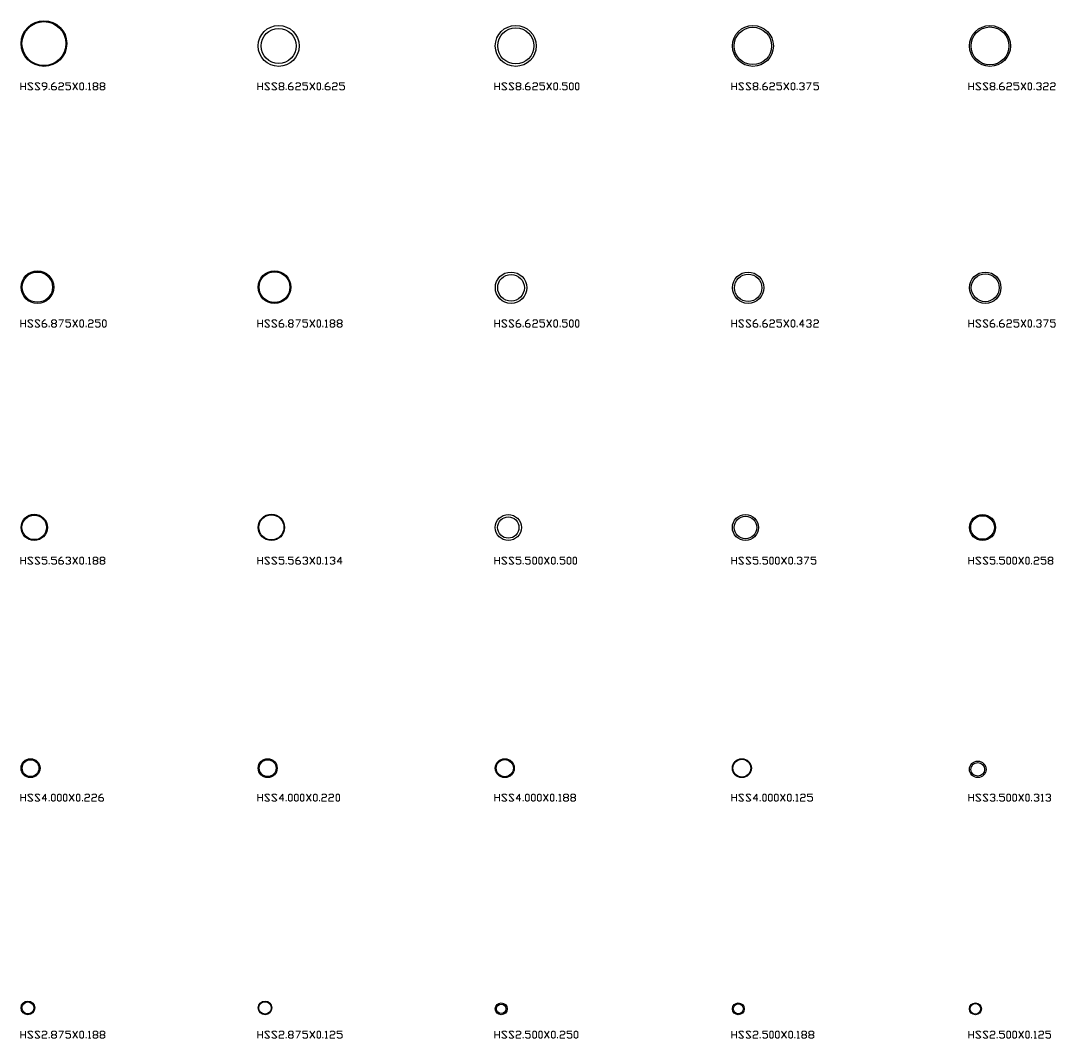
# Model space of a CAD drawing. Header units: inches. Extents: x 0 to 972, y -455 to 28.
# Drawn here: x 749.9 to 968.1, y -405 to -190.4 of the extents above; entities that cross this region are included whole.
import ezdxf

# ---------------------------------------------------------------- set-up
doc = ezdxf.new("R2010")
doc.units = ezdxf.units.IN
doc.header["$MEASUREMENT"] = 0
doc.layers.add('AISC_STEEL', color=7, linetype='Continuous')

msp = doc.modelspace()

# ---------------------------------------------------------------- linework, layer by layer
at = {"color": 3, "lineweight": 0}
for p, q in [((749.92, -204.98), (749.92, -203.49)), ((749.92, -204.22), (750.92, -204.22)), ((750.92, -203.49), (750.92, -204.98)), ((755.94, -204.98), (755.94, -204.72)), ((760.93, -204.98), (761.93, -203.49)), ((760.93, -203.49), (761.93, -204.98)), ((763.69, -204.98), (763.69, -204.72)), ((764.19, -204.98), (764.69, -204.98)), ((765.42, -204.22), (765.92, -204.22)), ((766.92, -204.22), (767.41, -204.22)), ((799.91, -204.98), (799.91, -203.49)), ((799.91, -204.22), (800.91, -204.22)), ((800.91, -203.49), (800.91, -204.98)), ((804.67, -204.22), (805.17, -204.22)), ((805.9, -204.98), (805.9, -204.72)), ((810.92, -204.98), (811.92, -203.49)), ((810.92, -203.49), (811.92, -204.98)), ((813.65, -204.98), (813.65, -204.72)), ((849.91, -204.98), (849.91, -203.49)), ((849.91, -204.22), (850.91, -204.22)), ((850.91, -203.49), (850.91, -204.98)), ((854.63, -204.22), (855.13, -204.22)), ((855.9, -204.98), (855.9, -204.72)), ((860.89, -204.98), (861.88, -203.49)), ((860.89, -203.49), (861.88, -204.98)), ((863.65, -204.98), (863.65, -204.72)), ((899.87, -204.98), (899.87, -203.49)), ((899.87, -204.22), (900.87, -204.22)), ((900.87, -203.49), (900.87, -204.98)), ((904.63, -204.22), (905.13, -204.22)), ((905.89, -204.98), (905.89, -204.72)), ((910.88, -204.98), (911.88, -203.49)), ((910.88, -203.49), (911.88, -204.98)), ((913.64, -204.98), (913.64, -204.72)), ((949.87, -204.98), (949.87, -203.49)), ((949.87, -204.22), (950.87, -204.22)), ((950.87, -203.49), (950.87, -204.98)), ((954.62, -204.22), (955.12, -204.22)), ((955.86, -204.98), (955.86, -204.72)), ((960.88, -204.98), (961.88, -203.49)), ((960.88, -203.49), (961.88, -204.98)), ((963.61, -204.98), (963.61, -204.72)), ((749.92, -254.98), (749.92, -253.48)), ((749.92, -254.22), (750.92, -254.22)), ((750.92, -253.48), (750.92, -254.98)), ((755.94, -254.98), (755.94, -254.71)), ((756.67, -254.22), (757.17, -254.22)), ((760.93, -254.98), (761.93, -253.48)), ((760.93, -253.48), (761.93, -254.98)), ((763.69, -254.98), (763.69, -254.71)), ((799.91, -254.98), (799.91, -253.48)), ((799.91, -254.22), (800.91, -254.22)), ((800.91, -253.48), (800.91, -254.98)), ((805.9, -254.98), (805.9, -254.71)), ((806.67, -254.22), (807.16, -254.22)), ((810.92, -254.98), (811.92, -253.48)), ((810.92, -253.48), (811.92, -254.98)), ((813.65, -254.98), (813.65, -254.71)), ((814.15, -254.98), (814.65, -254.98)), ((815.41, -254.22), (815.91, -254.22)), ((816.91, -254.22), (817.41, -254.22)), ((849.91, -254.98), (849.91, -253.48)), ((849.91, -254.22), (850.91, -254.22)), ((850.91, -253.48), (850.91, -254.98)), ((855.9, -254.98), (855.9, -254.71)), ((860.89, -254.98), (861.88, -253.48)), ((860.89, -253.48), (861.88, -254.98)), ((863.65, -254.98), (863.65, -254.71)), ((899.87, -254.98), (899.87, -253.48)), ((899.87, -254.22), (900.87, -254.22)), ((900.87, -253.48), (900.87, -254.98)), ((905.89, -254.98), (905.89, -254.71)), ((910.88, -254.98), (911.88, -253.48)), ((910.88, -253.48), (911.88, -254.98)), ((913.64, -254.98), (913.64, -254.71)), ((949.87, -254.98), (949.87, -253.48)), ((949.87, -254.22), (950.87, -254.22)), ((950.87, -253.48), (950.87, -254.98)), ((955.86, -254.98), (955.86, -254.71)), ((960.88, -254.98), (961.88, -253.48)), ((960.88, -253.48), (961.88, -254.98)), ((963.61, -254.98), (963.61, -254.71)), ((749.92, -304.98), (749.92, -303.48)), ((749.92, -304.21), (750.92, -304.21)), ((750.92, -303.48), (750.92, -304.98)), ((755.94, -304.98), (755.94, -304.74)), ((760.93, -304.98), (761.93, -303.48)), ((760.93, -303.48), (761.93, -304.98)), ((763.69, -304.98), (763.69, -304.74)), ((764.19, -304.98), (764.69, -304.98)), ((765.42, -304.21), (765.92, -304.21)), ((766.92, -304.21), (767.41, -304.21)), ((799.91, -304.98), (799.91, -303.48)), ((799.91, -304.21), (800.91, -304.21)), ((800.91, -303.48), (800.91, -304.98)), ((805.9, -304.98), (805.9, -304.74)), ((810.92, -304.98), (811.92, -303.48)), ((810.92, -303.48), (811.92, -304.98)), ((813.65, -304.98), (813.65, -304.74)), ((814.15, -304.98), (814.65, -304.98)), ((849.91, -304.98), (849.91, -303.48)), ((849.91, -304.21), (850.91, -304.21)), ((850.91, -303.48), (850.91, -304.98)), ((855.9, -304.98), (855.9, -304.74)), ((860.39, -304.98), (861.39, -303.48)), ((860.39, -303.48), (861.39, -304.98)), ((863.15, -304.98), (863.15, -304.74)), ((899.87, -304.98), (899.87, -303.48)), ((899.87, -304.21), (900.87, -304.21)), ((900.87, -303.48), (900.87, -304.98)), ((905.89, -304.98), (905.89, -304.74)), ((910.38, -304.98), (911.38, -303.48)), ((910.38, -303.48), (911.38, -304.98)), ((913.14, -304.98), (913.14, -304.74)), ((949.87, -304.98), (949.87, -303.48)), ((949.87, -304.21), (950.87, -304.21)), ((950.87, -303.48), (950.87, -304.98)), ((955.86, -304.98), (955.86, -304.74)), ((960.38, -304.98), (961.38, -303.48)), ((960.38, -303.48), (961.38, -304.98)), ((963.11, -304.98), (963.11, -304.74)), ((966.87, -304.21), (967.36, -304.21)), ((749.92, -354.97), (749.92, -353.48)), ((749.92, -354.21), (750.92, -354.21)), ((750.92, -353.48), (750.92, -354.97)), ((755.94, -354.97), (755.94, -354.74)), ((760.16, -354.97), (761.19, -353.48)), ((760.16, -353.48), (761.19, -354.97)), ((762.92, -354.97), (762.92, -354.74)), ((799.91, -354.97), (799.91, -353.48)), ((799.91, -354.21), (800.91, -354.21)), ((800.91, -353.48), (800.91, -354.97)), ((805.9, -354.97), (805.9, -354.74)), ((810.16, -354.97), (811.16, -353.48)), ((810.16, -353.48), (811.16, -354.97)), ((812.92, -354.97), (812.92, -354.74)), ((849.91, -354.97), (849.91, -353.48)), ((849.91, -354.21), (850.91, -354.21)), ((850.91, -353.48), (850.91, -354.97)), ((855.9, -354.97), (855.9, -354.74)), ((860.15, -354.97), (861.15, -353.48)), ((860.15, -353.48), (861.15, -354.97)), ((862.88, -354.97), (862.88, -354.74)), ((863.38, -354.97), (863.88, -354.97)), ((864.65, -354.21), (865.14, -354.21)), ((866.14, -354.21), (866.64, -354.21)), ((899.87, -354.97), (899.87, -353.48)), ((899.87, -354.21), (900.87, -354.21)), ((900.87, -353.48), (900.87, -354.97)), ((905.89, -354.97), (905.89, -354.74)), ((910.12, -354.97), (911.12, -353.48)), ((910.12, -353.48), (911.12, -354.97)), ((912.88, -354.97), (912.88, -354.74)), ((913.38, -354.97), (913.88, -354.97)), ((949.87, -354.97), (949.87, -353.48)), ((949.87, -354.21), (950.87, -354.21)), ((950.87, -353.48), (950.87, -354.97)), ((955.86, -354.97), (955.86, -354.74)), ((960.38, -354.97), (961.38, -353.48)), ((960.38, -353.48), (961.38, -354.97)), ((963.11, -354.97), (963.11, -354.74)), ((965.1, -354.97), (965.6, -354.97)), ((749.92, -404.97), (749.92, -403.47)), ((750.92, -403.47), (750.92, -404.97)), ((760.93, -404.97), (761.93, -403.47)), ((760.93, -403.47), (761.93, -404.97)), ((799.91, -404.97), (799.91, -403.47)), ((800.91, -403.47), (800.91, -404.97)), ((810.92, -404.97), (811.92, -403.47)), ((810.92, -403.47), (811.92, -404.97)), ((849.91, -404.97), (849.91, -403.47)), ((850.91, -403.47), (850.91, -404.97)), ((860.39, -404.97), (861.39, -403.47)), ((860.39, -403.47), (861.39, -404.97)), ((899.87, -404.97), (899.87, -403.47)), ((900.87, -403.47), (900.87, -404.97)), ((910.38, -404.97), (911.38, -403.47)), ((910.38, -403.47), (911.38, -404.97)), ((949.87, -404.97), (949.87, -403.47)), ((950.87, -403.47), (950.87, -404.97)), ((960.38, -404.97), (961.38, -403.47)), ((960.38, -403.47), (961.38, -404.97)), ((749.92, -404.24), (750.92, -404.24)), ((755.94, -404.97), (755.94, -404.74)), ((756.67, -404.24), (757.17, -404.24)), ((763.69, -404.97), (763.69, -404.74)), ((764.19, -404.97), (764.69, -404.97)), ((765.42, -404.24), (765.92, -404.24)), ((766.92, -404.24), (767.41, -404.24)), ((799.91, -404.24), (800.91, -404.24)), ((805.9, -404.97), (805.9, -404.74)), ((806.67, -404.24), (807.16, -404.24)), ((813.65, -404.97), (813.65, -404.74)), ((814.15, -404.97), (814.65, -404.97)), ((849.91, -404.24), (850.91, -404.24)), ((855.9, -404.97), (855.9, -404.74)), ((863.15, -404.97), (863.15, -404.74)), ((899.87, -404.24), (900.87, -404.24)), ((905.89, -404.97), (905.89, -404.74)), ((913.14, -404.97), (913.14, -404.74)), ((913.64, -404.97), (914.14, -404.97)), ((914.87, -404.24), (915.37, -404.24)), ((916.37, -404.24), (916.87, -404.24)), ((949.87, -404.24), (950.87, -404.24)), ((955.86, -404.97), (955.86, -404.74)), ((963.11, -404.97), (963.11, -404.74)), ((963.61, -404.97), (964.1, -404.97))]:
    msp.add_line(p, q, dxfattribs=at)
for points in [[(751.45, -204.72), (751.68, -204.98), (752.18, -204.98), (752.45, -204.72), (751.45, -203.72), (751.68, -203.49), (752.18, -203.49), (752.45, -203.72)], [(752.94, -204.72), (753.18, -204.98), (753.68, -204.98), (753.94, -204.72), (752.94, -203.72), (753.18, -203.49), (753.68, -203.49), (753.94, -203.72)], [(754.67, -204.98), (754.94, -204.98), (755.44, -204.49), (755.44, -203.72), (755.17, -203.49), (754.67, -203.49), (754.44, -203.72), (754.44, -203.99), (754.67, -204.22), (755.44, -204.22)], [(756.44, -204.22), (757.17, -204.22), (757.44, -204.49), (757.44, -204.72), (757.17, -204.98), (756.67, -204.98), (756.44, -204.72), (756.44, -203.99), (756.94, -203.49), (757.17, -203.49)], [(757.93, -203.72), (758.17, -203.49), (758.67, -203.49), (758.93, -203.72), (758.93, -203.99), (758.67, -204.22), (758.17, -204.22), (757.93, -204.49), (757.93, -204.98), (758.93, -204.98)], [(759.43, -204.72), (759.66, -204.98), (760.16, -204.98), (760.43, -204.72), (760.43, -204.22), (760.16, -203.99), (759.43, -203.99), (759.43, -203.49), (760.43, -203.49)], [(764.19, -203.72), (764.42, -203.49), (764.42, -204.98)], [(801.41, -204.72), (801.68, -204.98), (802.18, -204.98), (802.41, -204.72), (801.41, -203.72), (801.68, -203.49), (802.18, -203.49), (802.41, -203.72)], [(802.91, -204.72), (803.17, -204.98), (803.67, -204.98), (803.91, -204.72), (802.91, -203.72), (803.17, -203.49), (803.67, -203.49), (803.91, -203.72)], [(806.4, -204.22), (807.16, -204.22), (807.4, -204.49), (807.4, -204.72), (807.16, -204.98), (806.67, -204.98), (806.4, -204.72), (806.4, -203.99), (806.9, -203.49), (807.16, -203.49)], [(807.93, -203.72), (808.16, -203.49), (808.66, -203.49), (808.93, -203.72), (808.93, -203.99), (808.66, -204.22), (808.16, -204.22), (807.93, -204.49), (807.93, -204.98), (808.93, -204.98)], [(809.43, -204.72), (809.66, -204.98), (810.16, -204.98), (810.42, -204.72), (810.42, -204.22), (810.16, -203.99), (809.43, -203.99), (809.43, -203.49), (810.42, -203.49)], [(814.15, -204.22), (814.92, -204.22), (815.15, -204.49), (815.15, -204.72), (814.92, -204.98), (814.42, -204.98), (814.15, -204.72), (814.15, -203.99), (814.65, -203.49), (814.92, -203.49)], [(815.65, -203.72), (815.91, -203.49), (816.41, -203.49), (816.65, -203.72), (816.65, -203.99), (816.41, -204.22), (815.91, -204.22), (815.65, -204.49), (815.65, -204.98), (816.65, -204.98)], [(817.14, -204.72), (817.41, -204.98), (817.91, -204.98), (818.18, -204.72), (818.18, -204.22), (817.91, -203.99), (817.14, -203.99), (817.14, -203.49), (818.18, -203.49)], [(851.41, -204.72), (851.64, -204.98), (852.14, -204.98), (852.4, -204.72), (851.41, -203.72), (851.64, -203.49), (852.14, -203.49), (852.4, -203.72)], [(852.9, -204.72), (853.14, -204.98), (853.63, -204.98), (853.9, -204.72), (852.9, -203.72), (853.14, -203.49), (853.63, -203.49), (853.9, -203.72)], [(856.4, -204.22), (857.16, -204.22), (857.39, -204.49), (857.39, -204.72), (857.16, -204.98), (856.66, -204.98), (856.4, -204.72), (856.4, -203.99), (856.89, -203.49), (857.16, -203.49)], [(857.89, -203.72), (858.16, -203.49), (858.66, -203.49), (858.89, -203.72), (858.89, -203.99), (858.66, -204.22), (858.16, -204.22), (857.89, -204.49), (857.89, -204.98), (858.89, -204.98)], [(859.39, -204.72), (859.66, -204.98), (860.15, -204.98), (860.39, -204.72), (860.39, -204.22), (860.15, -203.99), (859.39, -203.99), (859.39, -203.49), (860.39, -203.49)], [(864.15, -204.72), (864.38, -204.98), (864.91, -204.98), (865.14, -204.72), (865.14, -204.22), (864.91, -203.99), (864.15, -203.99), (864.15, -203.49), (865.14, -203.49)], [(901.37, -204.72), (901.63, -204.98), (902.13, -204.98), (902.37, -204.72), (901.37, -203.72), (901.63, -203.49), (902.13, -203.49), (902.37, -203.72)], [(902.9, -204.72), (903.13, -204.98), (903.63, -204.98), (903.9, -204.72), (902.9, -203.72), (903.13, -203.49), (903.63, -203.49), (903.9, -203.72)], [(906.39, -204.22), (907.12, -204.22), (907.39, -204.49), (907.39, -204.72), (907.12, -204.98), (906.62, -204.98), (906.39, -204.72), (906.39, -203.99), (906.89, -203.49), (907.12, -203.49)], [(907.89, -203.72), (908.12, -203.49), (908.62, -203.49), (908.89, -203.72), (908.89, -203.99), (908.62, -204.22), (908.12, -204.22), (907.89, -204.49), (907.89, -204.98), (908.89, -204.98)], [(909.39, -204.72), (909.62, -204.98), (910.12, -204.98), (910.38, -204.72), (910.38, -204.22), (910.12, -203.99), (909.39, -203.99), (909.39, -203.49), (910.38, -203.49)], [(914.14, -203.72), (914.38, -203.49), (914.87, -203.49), (915.14, -203.72), (915.14, -203.99), (914.87, -204.22)], [(914.64, -204.22), (914.87, -204.22), (915.14, -204.49), (915.14, -204.72), (914.87, -204.98), (914.38, -204.98), (914.14, -204.72)], [(915.64, -203.49), (916.64, -203.49), (915.87, -204.98)], [(917.14, -204.72), (917.37, -204.98), (917.87, -204.98), (918.13, -204.72), (918.13, -204.22), (917.87, -203.99), (917.14, -203.99), (917.14, -203.49), (918.13, -203.49)], [(951.36, -204.72), (951.63, -204.98), (952.13, -204.98), (952.36, -204.72), (951.36, -203.72), (951.63, -203.49), (952.13, -203.49), (952.36, -203.72)], [(952.86, -204.72), (953.13, -204.98), (953.63, -204.98), (953.86, -204.72), (952.86, -203.72), (953.13, -203.49), (953.63, -203.49), (953.86, -203.72)], [(956.35, -204.22), (957.12, -204.22), (957.35, -204.49), (957.35, -204.72), (957.12, -204.98), (956.62, -204.98), (956.35, -204.72), (956.35, -203.99), (956.85, -203.49), (957.12, -203.49)], [(957.85, -203.72), (958.12, -203.49), (958.62, -203.49), (958.85, -203.72), (958.85, -203.99), (958.62, -204.22), (958.12, -204.22), (957.85, -204.49), (957.85, -204.98), (958.85, -204.98)], [(959.38, -204.72), (959.61, -204.98), (960.11, -204.98), (960.38, -204.72), (960.38, -204.22), (960.11, -203.99), (959.38, -203.99), (959.38, -203.49), (960.38, -203.49)], [(964.1, -203.72), (964.37, -203.49), (964.87, -203.49), (965.1, -203.72), (965.1, -203.99), (964.87, -204.22)], [(964.6, -204.22), (964.87, -204.22), (965.1, -204.49), (965.1, -204.72), (964.87, -204.98), (964.37, -204.98), (964.1, -204.72)], [(965.6, -203.72), (965.87, -203.49), (966.37, -203.49), (966.6, -203.72), (966.6, -203.99), (966.37, -204.22), (965.87, -204.22), (965.6, -204.49), (965.6, -204.98), (966.6, -204.98)], [(967.1, -203.72), (967.36, -203.49), (967.86, -203.49), (968.1, -203.72), (968.1, -203.99), (967.86, -204.22), (967.36, -204.22), (967.1, -204.49), (967.1, -204.98), (968.1, -204.98)], [(751.45, -254.71), (751.68, -254.98), (752.18, -254.98), (752.45, -254.71), (751.45, -253.72), (751.68, -253.48), (752.18, -253.48), (752.45, -253.72)], [(752.94, -254.71), (753.18, -254.98), (753.68, -254.98), (753.94, -254.71), (752.94, -253.72), (753.18, -253.48), (753.68, -253.48), (753.94, -253.72)], [(754.44, -254.22), (755.17, -254.22), (755.44, -254.48), (755.44, -254.71), (755.17, -254.98), (754.67, -254.98), (754.44, -254.71), (754.44, -253.98), (754.94, -253.48), (755.17, -253.48)], [(757.93, -253.48), (758.93, -253.48), (758.17, -254.98)], [(759.43, -254.71), (759.66, -254.98), (760.16, -254.98), (760.43, -254.71), (760.43, -254.22), (760.16, -253.98), (759.43, -253.98), (759.43, -253.48), (760.43, -253.48)], [(764.19, -253.72), (764.42, -253.48), (764.92, -253.48), (765.19, -253.72), (765.19, -253.98), (764.92, -254.22), (764.42, -254.22), (764.19, -254.48), (764.19, -254.98), (765.19, -254.98)], [(765.68, -254.71), (765.92, -254.98), (766.42, -254.98), (766.68, -254.71), (766.68, -254.22), (766.42, -253.98), (765.68, -253.98), (765.68, -253.48), (766.68, -253.48)], [(801.41, -254.71), (801.68, -254.98), (802.18, -254.98), (802.41, -254.71), (801.41, -253.72), (801.68, -253.48), (802.18, -253.48), (802.41, -253.72)], [(802.91, -254.71), (803.17, -254.98), (803.67, -254.98), (803.91, -254.71), (802.91, -253.72), (803.17, -253.48), (803.67, -253.48), (803.91, -253.72)], [(804.4, -254.22), (805.17, -254.22), (805.4, -254.48), (805.4, -254.71), (805.17, -254.98), (804.67, -254.98), (804.4, -254.71), (804.4, -253.98), (804.9, -253.48), (805.17, -253.48)], [(807.93, -253.48), (808.93, -253.48), (808.16, -254.98)], [(809.43, -254.71), (809.66, -254.98), (810.16, -254.98), (810.42, -254.71), (810.42, -254.22), (810.16, -253.98), (809.43, -253.98), (809.43, -253.48), (810.42, -253.48)], [(814.15, -253.72), (814.42, -253.48), (814.42, -254.98)], [(851.41, -254.71), (851.64, -254.98), (852.14, -254.98), (852.4, -254.71), (851.41, -253.72), (851.64, -253.48), (852.14, -253.48), (852.4, -253.72)], [(852.9, -254.71), (853.14, -254.98), (853.63, -254.98), (853.9, -254.71), (852.9, -253.72), (853.14, -253.48), (853.63, -253.48), (853.9, -253.72)], [(854.4, -254.22), (855.13, -254.22), (855.4, -254.48), (855.4, -254.71), (855.13, -254.98), (854.63, -254.98), (854.4, -254.71), (854.4, -253.98), (854.9, -253.48), (855.13, -253.48)], [(856.4, -254.22), (857.16, -254.22), (857.39, -254.48), (857.39, -254.71), (857.16, -254.98), (856.66, -254.98), (856.4, -254.71), (856.4, -253.98), (856.89, -253.48), (857.16, -253.48)], [(857.89, -253.72), (858.16, -253.48), (858.66, -253.48), (858.89, -253.72), (858.89, -253.98), (858.66, -254.22), (858.16, -254.22), (857.89, -254.48), (857.89, -254.98), (858.89, -254.98)], [(859.39, -254.71), (859.66, -254.98), (860.15, -254.98), (860.39, -254.71), (860.39, -254.22), (860.15, -253.98), (859.39, -253.98), (859.39, -253.48), (860.39, -253.48)], [(864.15, -254.71), (864.38, -254.98), (864.91, -254.98), (865.14, -254.71), (865.14, -254.22), (864.91, -253.98), (864.15, -253.98), (864.15, -253.48), (865.14, -253.48)], [(901.37, -254.71), (901.63, -254.98), (902.13, -254.98), (902.37, -254.71), (901.37, -253.72), (901.63, -253.48), (902.13, -253.48), (902.37, -253.72)], [(902.9, -254.71), (903.13, -254.98), (903.63, -254.98), (903.9, -254.71), (902.9, -253.72), (903.13, -253.48), (903.63, -253.48), (903.9, -253.72)], [(904.4, -254.22), (905.13, -254.22), (905.39, -254.48), (905.39, -254.71), (905.13, -254.98), (904.63, -254.98), (904.4, -254.71), (904.4, -253.98), (904.89, -253.48), (905.13, -253.48)], [(906.39, -254.22), (907.12, -254.22), (907.39, -254.48), (907.39, -254.71), (907.12, -254.98), (906.62, -254.98), (906.39, -254.71), (906.39, -253.98), (906.89, -253.48), (907.12, -253.48)], [(907.89, -253.72), (908.12, -253.48), (908.62, -253.48), (908.89, -253.72), (908.89, -253.98), (908.62, -254.22), (908.12, -254.22), (907.89, -254.48), (907.89, -254.98), (908.89, -254.98)], [(909.39, -254.71), (909.62, -254.98), (910.12, -254.98), (910.38, -254.71), (910.38, -254.22), (910.12, -253.98), (909.39, -253.98), (909.39, -253.48), (910.38, -253.48)], [(915.14, -254.48), (914.14, -254.48), (914.87, -253.48), (914.87, -254.98)], [(915.64, -253.72), (915.87, -253.48), (916.37, -253.48), (916.64, -253.72), (916.64, -253.98), (916.37, -254.22)], [(916.14, -254.22), (916.37, -254.22), (916.64, -254.48), (916.64, -254.71), (916.37, -254.98), (915.87, -254.98), (915.64, -254.71)], [(917.14, -253.72), (917.37, -253.48), (917.87, -253.48), (918.13, -253.72), (918.13, -253.98), (917.87, -254.22), (917.37, -254.22), (917.14, -254.48), (917.14, -254.98), (918.13, -254.98)], [(951.36, -254.71), (951.63, -254.98), (952.13, -254.98), (952.36, -254.71), (951.36, -253.72), (951.63, -253.48), (952.13, -253.48), (952.36, -253.72)], [(952.86, -254.71), (953.13, -254.98), (953.63, -254.98), (953.86, -254.71), (952.86, -253.72), (953.13, -253.48), (953.63, -253.48), (953.86, -253.72)], [(954.36, -254.22), (955.12, -254.22), (955.36, -254.48), (955.36, -254.71), (955.12, -254.98), (954.62, -254.98), (954.36, -254.71), (954.36, -253.98), (954.86, -253.48), (955.12, -253.48)], [(956.35, -254.22), (957.12, -254.22), (957.35, -254.48), (957.35, -254.71), (957.12, -254.98), (956.62, -254.98), (956.35, -254.71), (956.35, -253.98), (956.85, -253.48), (957.12, -253.48)], [(957.85, -253.72), (958.12, -253.48), (958.62, -253.48), (958.85, -253.72), (958.85, -253.98), (958.62, -254.22), (958.12, -254.22), (957.85, -254.48), (957.85, -254.98), (958.85, -254.98)], [(959.38, -254.71), (959.61, -254.98), (960.11, -254.98), (960.38, -254.71), (960.38, -254.22), (960.11, -253.98), (959.38, -253.98), (959.38, -253.48), (960.38, -253.48)], [(964.1, -253.72), (964.37, -253.48), (964.87, -253.48), (965.1, -253.72), (965.1, -253.98), (964.87, -254.22)], [(964.6, -254.22), (964.87, -254.22), (965.1, -254.48), (965.1, -254.71), (964.87, -254.98), (964.37, -254.98), (964.1, -254.71)], [(965.6, -253.48), (966.6, -253.48), (965.87, -254.98)], [(967.1, -254.71), (967.36, -254.98), (967.86, -254.98), (968.1, -254.71), (968.1, -254.22), (967.86, -253.98), (967.1, -253.98), (967.1, -253.48), (968.1, -253.48)], [(751.45, -304.74), (751.68, -304.98), (752.18, -304.98), (752.45, -304.74), (751.45, -303.71), (751.68, -303.48), (752.18, -303.48), (752.45, -303.71)], [(752.94, -304.74), (753.18, -304.98), (753.68, -304.98), (753.94, -304.74), (752.94, -303.71), (753.18, -303.48), (753.68, -303.48), (753.94, -303.71)], [(754.44, -304.74), (754.67, -304.98), (755.17, -304.98), (755.44, -304.74), (755.44, -304.21), (755.17, -303.98), (754.44, -303.98), (754.44, -303.48), (755.44, -303.48)], [(756.44, -304.74), (756.67, -304.98), (757.17, -304.98), (757.44, -304.74), (757.44, -304.21), (757.17, -303.98), (756.44, -303.98), (756.44, -303.48), (757.44, -303.48)], [(757.93, -304.21), (758.67, -304.21), (758.93, -304.48), (758.93, -304.74), (758.67, -304.98), (758.17, -304.98), (757.93, -304.74), (757.93, -303.98), (758.43, -303.48), (758.67, -303.48)], [(759.43, -303.71), (759.66, -303.48), (760.16, -303.48), (760.43, -303.71), (760.43, -303.98), (760.16, -304.21)], [(759.93, -304.21), (760.16, -304.21), (760.43, -304.48), (760.43, -304.74), (760.16, -304.98), (759.66, -304.98), (759.43, -304.74)], [(764.19, -303.71), (764.42, -303.48), (764.42, -304.98)], [(801.41, -304.74), (801.68, -304.98), (802.18, -304.98), (802.41, -304.74), (801.41, -303.71), (801.68, -303.48), (802.18, -303.48), (802.41, -303.71)], [(802.91, -304.74), (803.17, -304.98), (803.67, -304.98), (803.91, -304.74), (802.91, -303.71), (803.17, -303.48), (803.67, -303.48), (803.91, -303.71)], [(804.4, -304.74), (804.67, -304.98), (805.17, -304.98), (805.4, -304.74), (805.4, -304.21), (805.17, -303.98), (804.4, -303.98), (804.4, -303.48), (805.4, -303.48)], [(806.4, -304.74), (806.67, -304.98), (807.16, -304.98), (807.4, -304.74), (807.4, -304.21), (807.16, -303.98), (806.4, -303.98), (806.4, -303.48), (807.4, -303.48)], [(807.93, -304.21), (808.66, -304.21), (808.93, -304.48), (808.93, -304.74), (808.66, -304.98), (808.16, -304.98), (807.93, -304.74), (807.93, -303.98), (808.43, -303.48), (808.66, -303.48)], [(809.43, -303.71), (809.66, -303.48), (810.16, -303.48), (810.42, -303.71), (810.42, -303.98), (810.16, -304.21)], [(809.93, -304.21), (810.16, -304.21), (810.42, -304.48), (810.42, -304.74), (810.16, -304.98), (809.66, -304.98), (809.43, -304.74)], [(814.15, -303.71), (814.42, -303.48), (814.42, -304.98)], [(815.15, -303.71), (815.41, -303.48), (815.91, -303.48), (816.15, -303.71), (816.15, -303.98), (815.91, -304.21)], [(815.65, -304.21), (815.91, -304.21), (816.15, -304.48), (816.15, -304.74), (815.91, -304.98), (815.41, -304.98), (815.15, -304.74)], [(817.68, -304.48), (816.65, -304.48), (817.41, -303.48), (817.41, -304.98)], [(851.41, -304.74), (851.64, -304.98), (852.14, -304.98), (852.4, -304.74), (851.41, -303.71), (851.64, -303.48), (852.14, -303.48), (852.4, -303.71)], [(852.9, -304.74), (853.14, -304.98), (853.63, -304.98), (853.9, -304.74), (852.9, -303.71), (853.14, -303.48), (853.63, -303.48), (853.9, -303.71)], [(854.4, -304.74), (854.63, -304.98), (855.13, -304.98), (855.4, -304.74), (855.4, -304.21), (855.13, -303.98), (854.4, -303.98), (854.4, -303.48), (855.4, -303.48)], [(856.4, -304.74), (856.66, -304.98), (857.16, -304.98), (857.39, -304.74), (857.39, -304.21), (857.16, -303.98), (856.4, -303.98), (856.4, -303.48), (857.39, -303.48)], [(863.65, -304.74), (863.88, -304.98), (864.38, -304.98), (864.65, -304.74), (864.65, -304.21), (864.38, -303.98), (863.65, -303.98), (863.65, -303.48), (864.65, -303.48)], [(901.37, -304.74), (901.63, -304.98), (902.13, -304.98), (902.37, -304.74), (901.37, -303.71), (901.63, -303.48), (902.13, -303.48), (902.37, -303.71)], [(902.9, -304.74), (903.13, -304.98), (903.63, -304.98), (903.9, -304.74), (902.9, -303.71), (903.13, -303.48), (903.63, -303.48), (903.9, -303.71)], [(904.4, -304.74), (904.63, -304.98), (905.13, -304.98), (905.39, -304.74), (905.39, -304.21), (905.13, -303.98), (904.4, -303.98), (904.4, -303.48), (905.39, -303.48)], [(906.39, -304.74), (906.62, -304.98), (907.12, -304.98), (907.39, -304.74), (907.39, -304.21), (907.12, -303.98), (906.39, -303.98), (906.39, -303.48), (907.39, -303.48)], [(913.64, -303.71), (913.88, -303.48), (914.38, -303.48), (914.64, -303.71), (914.64, -303.98), (914.38, -304.21)], [(914.14, -304.21), (914.38, -304.21), (914.64, -304.48), (914.64, -304.74), (914.38, -304.98), (913.88, -304.98), (913.64, -304.74)], [(915.14, -303.48), (916.14, -303.48), (915.37, -304.98)], [(916.64, -304.74), (916.87, -304.98), (917.37, -304.98), (917.63, -304.74), (917.63, -304.21), (917.37, -303.98), (916.64, -303.98), (916.64, -303.48), (917.63, -303.48)], [(951.36, -304.74), (951.63, -304.98), (952.13, -304.98), (952.36, -304.74), (951.36, -303.71), (951.63, -303.48), (952.13, -303.48), (952.36, -303.71)], [(952.86, -304.74), (953.13, -304.98), (953.63, -304.98), (953.86, -304.74), (952.86, -303.71), (953.13, -303.48), (953.63, -303.48), (953.86, -303.71)], [(954.36, -304.74), (954.62, -304.98), (955.12, -304.98), (955.36, -304.74), (955.36, -304.21), (955.12, -303.98), (954.36, -303.98), (954.36, -303.48), (955.36, -303.48)], [(956.35, -304.74), (956.62, -304.98), (957.12, -304.98), (957.35, -304.74), (957.35, -304.21), (957.12, -303.98), (956.35, -303.98), (956.35, -303.48), (957.35, -303.48)], [(963.61, -303.71), (963.87, -303.48), (964.37, -303.48), (964.6, -303.71), (964.6, -303.98), (964.37, -304.21), (963.87, -304.21), (963.61, -304.48), (963.61, -304.98), (964.6, -304.98)], [(965.1, -304.74), (965.37, -304.98), (965.87, -304.98), (966.1, -304.74), (966.1, -304.21), (965.87, -303.98), (965.1, -303.98), (965.1, -303.48), (966.1, -303.48)], [(751.45, -354.74), (751.68, -354.97), (752.18, -354.97), (752.45, -354.74), (751.45, -353.71), (751.68, -353.48), (752.18, -353.48), (752.45, -353.71)], [(752.94, -354.74), (753.18, -354.97), (753.68, -354.97), (753.94, -354.74), (752.94, -353.71), (753.18, -353.48), (753.68, -353.48), (753.94, -353.71)], [(755.44, -354.47), (754.44, -354.47), (755.17, -353.48), (755.17, -354.97)], [(763.42, -353.71), (763.69, -353.48), (764.19, -353.48), (764.42, -353.71), (764.42, -353.97), (764.19, -354.21), (763.69, -354.21), (763.42, -354.47), (763.42, -354.97), (764.42, -354.97)], [(764.92, -353.71), (765.19, -353.48), (765.68, -353.48), (765.92, -353.71), (765.92, -353.97), (765.68, -354.21), (765.19, -354.21), (764.92, -354.47), (764.92, -354.97), (765.92, -354.97)], [(766.42, -354.21), (767.18, -354.21), (767.41, -354.47), (767.41, -354.74), (767.18, -354.97), (766.68, -354.97), (766.42, -354.74), (766.42, -353.97), (766.92, -353.48), (767.18, -353.48)], [(801.41, -354.74), (801.68, -354.97), (802.18, -354.97), (802.41, -354.74), (801.41, -353.71), (801.68, -353.48), (802.18, -353.48), (802.41, -353.71)], [(802.91, -354.74), (803.17, -354.97), (803.67, -354.97), (803.91, -354.74), (802.91, -353.71), (803.17, -353.48), (803.67, -353.48), (803.91, -353.71)], [(805.4, -354.47), (804.4, -354.47), (805.17, -353.48), (805.17, -354.97)], [(813.42, -353.71), (813.65, -353.48), (814.15, -353.48), (814.42, -353.71), (814.42, -353.97), (814.15, -354.21), (813.65, -354.21), (813.42, -354.47), (813.42, -354.97), (814.42, -354.97)], [(814.92, -353.71), (815.15, -353.48), (815.65, -353.48), (815.91, -353.71), (815.91, -353.97), (815.65, -354.21), (815.15, -354.21), (814.92, -354.47), (814.92, -354.97), (815.91, -354.97)], [(851.41, -354.74), (851.64, -354.97), (852.14, -354.97), (852.4, -354.74), (851.41, -353.71), (851.64, -353.48), (852.14, -353.48), (852.4, -353.71)], [(852.9, -354.74), (853.14, -354.97), (853.63, -354.97), (853.9, -354.74), (852.9, -353.71), (853.14, -353.48), (853.63, -353.48), (853.9, -353.71)], [(855.4, -354.47), (854.4, -354.47), (855.13, -353.48), (855.13, -354.97)], [(863.38, -353.71), (863.65, -353.48), (863.65, -354.97)], [(901.37, -354.74), (901.63, -354.97), (902.13, -354.97), (902.37, -354.74), (901.37, -353.71), (901.63, -353.48), (902.13, -353.48), (902.37, -353.71)], [(902.9, -354.74), (903.13, -354.97), (903.63, -354.97), (903.9, -354.74), (902.9, -353.71), (903.13, -353.48), (903.63, -353.48), (903.9, -353.71)], [(905.39, -354.47), (904.4, -354.47), (905.13, -353.48), (905.13, -354.97)], [(913.38, -353.71), (913.64, -353.48), (913.64, -354.97)], [(914.38, -353.71), (914.64, -353.48), (915.14, -353.48), (915.37, -353.71), (915.37, -353.97), (915.14, -354.21), (914.64, -354.21), (914.38, -354.47), (914.38, -354.97), (915.37, -354.97)], [(915.87, -354.74), (916.14, -354.97), (916.64, -354.97), (916.87, -354.74), (916.87, -354.21), (916.64, -353.97), (915.87, -353.97), (915.87, -353.48), (916.87, -353.48)], [(951.36, -354.74), (951.63, -354.97), (952.13, -354.97), (952.36, -354.74), (951.36, -353.71), (951.63, -353.48), (952.13, -353.48), (952.36, -353.71)], [(952.86, -354.74), (953.13, -354.97), (953.63, -354.97), (953.86, -354.74), (952.86, -353.71), (953.13, -353.48), (953.63, -353.48), (953.86, -353.71)], [(954.36, -353.71), (954.62, -353.48), (955.12, -353.48), (955.36, -353.71), (955.36, -353.97), (955.12, -354.21)], [(954.86, -354.21), (955.12, -354.21), (955.36, -354.47), (955.36, -354.74), (955.12, -354.97), (954.62, -354.97), (954.36, -354.74)], [(956.35, -354.74), (956.62, -354.97), (957.12, -354.97), (957.35, -354.74), (957.35, -354.21), (957.12, -353.97), (956.35, -353.97), (956.35, -353.48), (957.35, -353.48)], [(963.61, -353.71), (963.87, -353.48), (964.37, -353.48), (964.6, -353.71), (964.6, -353.97), (964.37, -354.21)], [(964.1, -354.21), (964.37, -354.21), (964.6, -354.47), (964.6, -354.74), (964.37, -354.97), (963.87, -354.97), (963.61, -354.74)], [(965.1, -353.71), (965.37, -353.48), (965.37, -354.97)], [(966.1, -353.71), (966.37, -353.48), (966.87, -353.48), (967.1, -353.71), (967.1, -353.97), (966.87, -354.21)], [(966.6, -354.21), (966.87, -354.21), (967.1, -354.47), (967.1, -354.74), (966.87, -354.97), (966.37, -354.97), (966.1, -354.74)], [(751.45, -404.74), (751.68, -404.97), (752.18, -404.97), (752.45, -404.74), (751.45, -403.7), (751.68, -403.47), (752.18, -403.47), (752.45, -403.7)], [(752.94, -404.74), (753.18, -404.97), (753.68, -404.97), (753.94, -404.74), (752.94, -403.7), (753.18, -403.47), (753.68, -403.47), (753.94, -403.7)], [(754.44, -403.7), (754.67, -403.47), (755.17, -403.47), (755.44, -403.7), (755.44, -403.97), (755.17, -404.24), (754.67, -404.24), (754.44, -404.47), (754.44, -404.97), (755.44, -404.97)], [(757.93, -403.47), (758.93, -403.47), (758.17, -404.97)], [(759.43, -404.74), (759.66, -404.97), (760.16, -404.97), (760.43, -404.74), (760.43, -404.24), (760.16, -403.97), (759.43, -403.97), (759.43, -403.47), (760.43, -403.47)], [(764.19, -403.7), (764.42, -403.47), (764.42, -404.97)], [(801.41, -404.74), (801.68, -404.97), (802.18, -404.97), (802.41, -404.74), (801.41, -403.7), (801.68, -403.47), (802.18, -403.47), (802.41, -403.7)], [(802.91, -404.74), (803.17, -404.97), (803.67, -404.97), (803.91, -404.74), (802.91, -403.7), (803.17, -403.47), (803.67, -403.47), (803.91, -403.7)], [(804.4, -403.7), (804.67, -403.47), (805.17, -403.47), (805.4, -403.7), (805.4, -403.97), (805.17, -404.24), (804.67, -404.24), (804.4, -404.47), (804.4, -404.97), (805.4, -404.97)], [(807.93, -403.47), (808.93, -403.47), (808.16, -404.97)], [(809.43, -404.74), (809.66, -404.97), (810.16, -404.97), (810.42, -404.74), (810.42, -404.24), (810.16, -403.97), (809.43, -403.97), (809.43, -403.47), (810.42, -403.47)], [(814.15, -403.7), (814.42, -403.47), (814.42, -404.97)], [(815.15, -403.7), (815.41, -403.47), (815.91, -403.47), (816.15, -403.7), (816.15, -403.97), (815.91, -404.24), (815.41, -404.24), (815.15, -404.47), (815.15, -404.97), (816.15, -404.97)], [(816.65, -404.74), (816.91, -404.97), (817.41, -404.97), (817.68, -404.74), (817.68, -404.24), (817.41, -403.97), (816.65, -403.97), (816.65, -403.47), (817.68, -403.47)], [(851.41, -404.74), (851.64, -404.97), (852.14, -404.97), (852.4, -404.74), (851.41, -403.7), (851.64, -403.47), (852.14, -403.47), (852.4, -403.7)], [(852.9, -404.74), (853.14, -404.97), (853.63, -404.97), (853.9, -404.74), (852.9, -403.7), (853.14, -403.47), (853.63, -403.47), (853.9, -403.7)], [(854.4, -403.7), (854.63, -403.47), (855.13, -403.47), (855.4, -403.7), (855.4, -403.97), (855.13, -404.24), (854.63, -404.24), (854.4, -404.47), (854.4, -404.97), (855.4, -404.97)], [(856.4, -404.74), (856.66, -404.97), (857.16, -404.97), (857.39, -404.74), (857.39, -404.24), (857.16, -403.97), (856.4, -403.97), (856.4, -403.47), (857.39, -403.47)], [(863.65, -403.7), (863.88, -403.47), (864.38, -403.47), (864.65, -403.7), (864.65, -403.97), (864.38, -404.24), (863.88, -404.24), (863.65, -404.47), (863.65, -404.97), (864.65, -404.97)], [(865.14, -404.74), (865.41, -404.97), (865.91, -404.97), (866.14, -404.74), (866.14, -404.24), (865.91, -403.97), (865.14, -403.97), (865.14, -403.47), (866.14, -403.47)], [(901.37, -404.74), (901.63, -404.97), (902.13, -404.97), (902.37, -404.74), (901.37, -403.7), (901.63, -403.47), (902.13, -403.47), (902.37, -403.7)], [(902.9, -404.74), (903.13, -404.97), (903.63, -404.97), (903.9, -404.74), (902.9, -403.7), (903.13, -403.47), (903.63, -403.47), (903.9, -403.7)], [(904.4, -403.7), (904.63, -403.47), (905.13, -403.47), (905.39, -403.7), (905.39, -403.97), (905.13, -404.24), (904.63, -404.24), (904.4, -404.47), (904.4, -404.97), (905.39, -404.97)], [(906.39, -404.74), (906.62, -404.97), (907.12, -404.97), (907.39, -404.74), (907.39, -404.24), (907.12, -403.97), (906.39, -403.97), (906.39, -403.47), (907.39, -403.47)], [(913.64, -403.7), (913.88, -403.47), (913.88, -404.97)], [(951.36, -404.74), (951.63, -404.97), (952.13, -404.97), (952.36, -404.74), (951.36, -403.7), (951.63, -403.47), (952.13, -403.47), (952.36, -403.7)], [(952.86, -404.74), (953.13, -404.97), (953.63, -404.97), (953.86, -404.74), (952.86, -403.7), (953.13, -403.47), (953.63, -403.47), (953.86, -403.7)], [(954.36, -403.7), (954.62, -403.47), (955.12, -403.47), (955.36, -403.7), (955.36, -403.97), (955.12, -404.24), (954.62, -404.24), (954.36, -404.47), (954.36, -404.97), (955.36, -404.97)], [(956.35, -404.74), (956.62, -404.97), (957.12, -404.97), (957.35, -404.74), (957.35, -404.24), (957.12, -403.97), (956.35, -403.97), (956.35, -403.47), (957.35, -403.47)], [(963.61, -403.7), (963.87, -403.47), (963.87, -404.97)], [(964.6, -403.7), (964.87, -403.47), (965.37, -403.47), (965.6, -403.7), (965.6, -403.97), (965.37, -404.24), (964.87, -404.24), (964.6, -404.47), (964.6, -404.97), (965.6, -404.97)], [(966.1, -404.74), (966.37, -404.97), (966.87, -404.97), (967.1, -404.74), (967.1, -404.24), (966.87, -403.97), (966.1, -403.97), (966.1, -403.47), (967.1, -403.47)]]:
    msp.add_lwpolyline(points, dxfattribs=at)
for points in [[(762.69, -204.98), (762.69, -204.98), (762.92, -204.98), (763.19, -204.72), (763.19, -203.72), (762.92, -203.49), (762.69, -203.49), (762.42, -203.72), (762.42, -204.72)], [(765.92, -204.22), (766.18, -204.49), (766.18, -204.72), (765.92, -204.98), (765.42, -204.98), (765.19, -204.72), (765.19, -204.49), (765.42, -204.22), (765.19, -203.99), (765.19, -203.72), (765.42, -203.49), (765.92, -203.49), (766.18, -203.72), (766.18, -203.99)], [(767.41, -204.22), (767.68, -204.49), (767.68, -204.72), (767.41, -204.98), (766.92, -204.98), (766.68, -204.72), (766.68, -204.49), (766.92, -204.22), (766.68, -203.99), (766.68, -203.72), (766.92, -203.49), (767.41, -203.49), (767.68, -203.72), (767.68, -203.99)], [(805.17, -204.22), (805.4, -204.49), (805.4, -204.72), (805.17, -204.98), (804.67, -204.98), (804.4, -204.72), (804.4, -204.49), (804.67, -204.22), (804.4, -203.99), (804.4, -203.72), (804.67, -203.49), (805.17, -203.49), (805.4, -203.72), (805.4, -203.99)], [(812.65, -204.98), (812.65, -204.98), (812.92, -204.98), (813.15, -204.72), (813.15, -203.72), (812.92, -203.49), (812.65, -203.49), (812.42, -203.72), (812.42, -204.72)], [(855.13, -204.22), (855.4, -204.49), (855.4, -204.72), (855.13, -204.98), (854.63, -204.98), (854.4, -204.72), (854.4, -204.49), (854.63, -204.22), (854.4, -203.99), (854.4, -203.72), (854.63, -203.49), (855.13, -203.49), (855.4, -203.72), (855.4, -203.99)], [(862.65, -204.98), (862.65, -204.98), (862.88, -204.98), (863.15, -204.72), (863.15, -203.72), (862.88, -203.49), (862.65, -203.49), (862.38, -203.72), (862.38, -204.72)], [(865.91, -204.98), (865.91, -204.98), (866.14, -204.98), (866.41, -204.72), (866.41, -203.72), (866.14, -203.49), (865.91, -203.49), (865.64, -203.72), (865.64, -204.72)], [(867.14, -204.98), (867.14, -204.98), (867.41, -204.98), (867.64, -204.72), (867.64, -203.72), (867.41, -203.49), (867.14, -203.49), (866.91, -203.72), (866.91, -204.72)], [(905.13, -204.22), (905.39, -204.49), (905.39, -204.72), (905.13, -204.98), (904.63, -204.98), (904.4, -204.72), (904.4, -204.49), (904.63, -204.22), (904.4, -203.99), (904.4, -203.72), (904.63, -203.49), (905.13, -203.49), (905.39, -203.72), (905.39, -203.99)], [(912.65, -204.98), (912.65, -204.98), (912.88, -204.98), (913.14, -204.72), (913.14, -203.72), (912.88, -203.49), (912.65, -203.49), (912.38, -203.72), (912.38, -204.72)], [(955.12, -204.22), (955.36, -204.49), (955.36, -204.72), (955.12, -204.98), (954.62, -204.98), (954.36, -204.72), (954.36, -204.49), (954.62, -204.22), (954.36, -203.99), (954.36, -203.72), (954.62, -203.49), (955.12, -203.49), (955.36, -203.72), (955.36, -203.99)], [(962.61, -204.98), (962.61, -204.98), (962.87, -204.98), (963.11, -204.72), (963.11, -203.72), (962.87, -203.49), (962.61, -203.49), (962.38, -203.72), (962.38, -204.72)], [(757.17, -254.22), (757.44, -254.48), (757.44, -254.71), (757.17, -254.98), (756.67, -254.98), (756.44, -254.71), (756.44, -254.48), (756.67, -254.22), (756.44, -253.98), (756.44, -253.72), (756.67, -253.48), (757.17, -253.48), (757.44, -253.72), (757.44, -253.98)], [(762.69, -254.98), (762.69, -254.98), (762.92, -254.98), (763.19, -254.71), (763.19, -253.72), (762.92, -253.48), (762.69, -253.48), (762.42, -253.72), (762.42, -254.71)], [(767.41, -254.98), (767.41, -254.98), (767.68, -254.98), (767.91, -254.71), (767.91, -253.72), (767.68, -253.48), (767.41, -253.48), (767.18, -253.72), (767.18, -254.71)], [(807.16, -254.22), (807.4, -254.48), (807.4, -254.71), (807.16, -254.98), (806.67, -254.98), (806.4, -254.71), (806.4, -254.48), (806.67, -254.22), (806.4, -253.98), (806.4, -253.72), (806.67, -253.48), (807.16, -253.48), (807.4, -253.72), (807.4, -253.98)], [(812.65, -254.98), (812.65, -254.98), (812.92, -254.98), (813.15, -254.71), (813.15, -253.72), (812.92, -253.48), (812.65, -253.48), (812.42, -253.72), (812.42, -254.71)], [(815.91, -254.22), (816.15, -254.48), (816.15, -254.71), (815.91, -254.98), (815.41, -254.98), (815.15, -254.71), (815.15, -254.48), (815.41, -254.22), (815.15, -253.98), (815.15, -253.72), (815.41, -253.48), (815.91, -253.48), (816.15, -253.72), (816.15, -253.98)], [(817.41, -254.22), (817.68, -254.48), (817.68, -254.71), (817.41, -254.98), (816.91, -254.98), (816.65, -254.71), (816.65, -254.48), (816.91, -254.22), (816.65, -253.98), (816.65, -253.72), (816.91, -253.48), (817.41, -253.48), (817.68, -253.72), (817.68, -253.98)], [(862.65, -254.98), (862.65, -254.98), (862.88, -254.98), (863.15, -254.71), (863.15, -253.72), (862.88, -253.48), (862.65, -253.48), (862.38, -253.72), (862.38, -254.71)], [(865.91, -254.98), (865.91, -254.98), (866.14, -254.98), (866.41, -254.71), (866.41, -253.72), (866.14, -253.48), (865.91, -253.48), (865.64, -253.72), (865.64, -254.71)], [(867.14, -254.98), (867.14, -254.98), (867.41, -254.98), (867.64, -254.71), (867.64, -253.72), (867.41, -253.48), (867.14, -253.48), (866.91, -253.72), (866.91, -254.71)], [(912.65, -254.98), (912.65, -254.98), (912.88, -254.98), (913.14, -254.71), (913.14, -253.72), (912.88, -253.48), (912.65, -253.48), (912.38, -253.72), (912.38, -254.71)], [(962.61, -254.98), (962.61, -254.98), (962.87, -254.98), (963.11, -254.71), (963.11, -253.72), (962.87, -253.48), (962.61, -253.48), (962.38, -253.72), (962.38, -254.71)], [(762.69, -304.98), (762.69, -304.98), (762.92, -304.98), (763.19, -304.74), (763.19, -303.71), (762.92, -303.48), (762.69, -303.48), (762.42, -303.71), (762.42, -304.74)], [(765.92, -304.21), (766.18, -304.48), (766.18, -304.74), (765.92, -304.98), (765.42, -304.98), (765.19, -304.74), (765.19, -304.48), (765.42, -304.21), (765.19, -303.98), (765.19, -303.71), (765.42, -303.48), (765.92, -303.48), (766.18, -303.71), (766.18, -303.98)], [(767.41, -304.21), (767.68, -304.48), (767.68, -304.74), (767.41, -304.98), (766.92, -304.98), (766.68, -304.74), (766.68, -304.48), (766.92, -304.21), (766.68, -303.98), (766.68, -303.71), (766.92, -303.48), (767.41, -303.48), (767.68, -303.71), (767.68, -303.98)], [(812.65, -304.98), (812.65, -304.98), (812.92, -304.98), (813.15, -304.74), (813.15, -303.71), (812.92, -303.48), (812.65, -303.48), (812.42, -303.71), (812.42, -304.74)], [(858.16, -304.98), (858.16, -304.98), (858.39, -304.98), (858.66, -304.74), (858.66, -303.71), (858.39, -303.48), (858.16, -303.48), (857.89, -303.71), (857.89, -304.74)], [(859.39, -304.98), (859.39, -304.98), (859.66, -304.98), (859.89, -304.74), (859.89, -303.71), (859.66, -303.48), (859.39, -303.48), (859.16, -303.71), (859.16, -304.74)], [(862.15, -304.98), (862.15, -304.98), (862.38, -304.98), (862.65, -304.74), (862.65, -303.71), (862.38, -303.48), (862.15, -303.48), (861.88, -303.71), (861.88, -304.74)], [(865.41, -304.98), (865.41, -304.98), (865.64, -304.98), (865.91, -304.74), (865.91, -303.71), (865.64, -303.48), (865.41, -303.48), (865.14, -303.71), (865.14, -304.74)], [(866.64, -304.98), (866.64, -304.98), (866.91, -304.98), (867.14, -304.74), (867.14, -303.71), (866.91, -303.48), (866.64, -303.48), (866.41, -303.71), (866.41, -304.74)], [(908.12, -304.98), (908.12, -304.98), (908.39, -304.98), (908.62, -304.74), (908.62, -303.71), (908.39, -303.48), (908.12, -303.48), (907.89, -303.71), (907.89, -304.74)], [(909.39, -304.98), (909.39, -304.98), (909.62, -304.98), (909.88, -304.74), (909.88, -303.71), (909.62, -303.48), (909.39, -303.48), (909.12, -303.71), (909.12, -304.74)], [(912.15, -304.98), (912.15, -304.98), (912.38, -304.98), (912.65, -304.74), (912.65, -303.71), (912.38, -303.48), (912.15, -303.48), (911.88, -303.71), (911.88, -304.74)], [(958.12, -304.98), (958.12, -304.98), (958.35, -304.98), (958.62, -304.74), (958.62, -303.71), (958.35, -303.48), (958.12, -303.48), (957.85, -303.71), (957.85, -304.74)], [(959.38, -304.98), (959.38, -304.98), (959.61, -304.98), (959.88, -304.74), (959.88, -303.71), (959.61, -303.48), (959.38, -303.48), (959.12, -303.71), (959.12, -304.74)], [(962.11, -304.98), (962.11, -304.98), (962.38, -304.98), (962.61, -304.74), (962.61, -303.71), (962.38, -303.48), (962.11, -303.48), (961.88, -303.71), (961.88, -304.74)], [(967.36, -304.21), (967.6, -304.48), (967.6, -304.74), (967.36, -304.98), (966.87, -304.98), (966.6, -304.74), (966.6, -304.48), (966.87, -304.21), (966.6, -303.98), (966.6, -303.71), (966.87, -303.48), (967.36, -303.48), (967.6, -303.71), (967.6, -303.98)], [(756.67, -354.97), (756.67, -354.97), (756.94, -354.97), (757.17, -354.74), (757.17, -353.71), (756.94, -353.48), (756.67, -353.48), (756.44, -353.71), (756.44, -354.74)], [(757.93, -354.97), (757.93, -354.97), (758.17, -354.97), (758.43, -354.74), (758.43, -353.71), (758.17, -353.48), (757.93, -353.48), (757.67, -353.71), (757.67, -354.74)], [(759.16, -354.97), (759.16, -354.97), (759.43, -354.97), (759.66, -354.74), (759.66, -353.71), (759.43, -353.48), (759.16, -353.48), (758.93, -353.71), (758.93, -354.74)], [(761.93, -354.97), (761.93, -354.97), (762.19, -354.97), (762.42, -354.74), (762.42, -353.71), (762.19, -353.48), (761.93, -353.48), (761.69, -353.71), (761.69, -354.74)], [(806.67, -354.97), (806.67, -354.97), (806.9, -354.97), (807.16, -354.74), (807.16, -353.71), (806.9, -353.48), (806.67, -353.48), (806.4, -353.71), (806.4, -354.74)], [(807.93, -354.97), (807.93, -354.97), (808.16, -354.97), (808.43, -354.74), (808.43, -353.71), (808.16, -353.48), (807.93, -353.48), (807.66, -353.71), (807.66, -354.74)], [(809.16, -354.97), (809.16, -354.97), (809.43, -354.97), (809.66, -354.74), (809.66, -353.71), (809.43, -353.48), (809.16, -353.48), (808.93, -353.71), (808.93, -354.74)], [(811.92, -354.97), (811.92, -354.97), (812.15, -354.97), (812.42, -354.74), (812.42, -353.71), (812.15, -353.48), (811.92, -353.48), (811.66, -353.71), (811.66, -354.74)], [(816.65, -354.97), (816.65, -354.97), (816.91, -354.97), (817.14, -354.74), (817.14, -353.71), (816.91, -353.48), (816.65, -353.48), (816.41, -353.71), (816.41, -354.74)], [(856.66, -354.97), (856.66, -354.97), (856.89, -354.97), (857.16, -354.74), (857.16, -353.71), (856.89, -353.48), (856.66, -353.48), (856.4, -353.71), (856.4, -354.74)], [(857.89, -354.97), (857.89, -354.97), (858.16, -354.97), (858.39, -354.74), (858.39, -353.71), (858.16, -353.48), (857.89, -353.48), (857.66, -353.71), (857.66, -354.74)], [(859.16, -354.97), (859.16, -354.97), (859.39, -354.97), (859.66, -354.74), (859.66, -353.71), (859.39, -353.48), (859.16, -353.48), (858.89, -353.71), (858.89, -354.74)], [(861.88, -354.97), (861.88, -354.97), (862.15, -354.97), (862.38, -354.74), (862.38, -353.71), (862.15, -353.48), (861.88, -353.48), (861.65, -353.71), (861.65, -354.74)], [(865.14, -354.21), (865.41, -354.47), (865.41, -354.74), (865.14, -354.97), (864.65, -354.97), (864.38, -354.74), (864.38, -354.47), (864.65, -354.21), (864.38, -353.97), (864.38, -353.71), (864.65, -353.48), (865.14, -353.48), (865.41, -353.71), (865.41, -353.97)], [(866.64, -354.21), (866.91, -354.47), (866.91, -354.74), (866.64, -354.97), (866.14, -354.97), (865.91, -354.74), (865.91, -354.47), (866.14, -354.21), (865.91, -353.97), (865.91, -353.71), (866.14, -353.48), (866.64, -353.48), (866.91, -353.71), (866.91, -353.97)], [(906.62, -354.97), (906.62, -354.97), (906.89, -354.97), (907.12, -354.74), (907.12, -353.71), (906.89, -353.48), (906.62, -353.48), (906.39, -353.71), (906.39, -354.74)], [(907.89, -354.97), (907.89, -354.97), (908.12, -354.97), (908.39, -354.74), (908.39, -353.71), (908.12, -353.48), (907.89, -353.48), (907.62, -353.71), (907.62, -354.74)], [(909.12, -354.97), (909.12, -354.97), (909.39, -354.97), (909.62, -354.74), (909.62, -353.71), (909.39, -353.48), (909.12, -353.48), (908.89, -353.71), (908.89, -354.74)], [(911.88, -354.97), (911.88, -354.97), (912.15, -354.97), (912.38, -354.74), (912.38, -353.71), (912.15, -353.48), (911.88, -353.48), (911.61, -353.71), (911.61, -354.74)], [(958.12, -354.97), (958.12, -354.97), (958.35, -354.97), (958.62, -354.74), (958.62, -353.71), (958.35, -353.48), (958.12, -353.48), (957.85, -353.71), (957.85, -354.74)], [(959.38, -354.97), (959.38, -354.97), (959.61, -354.97), (959.88, -354.74), (959.88, -353.71), (959.61, -353.48), (959.38, -353.48), (959.12, -353.71), (959.12, -354.74)], [(962.11, -354.97), (962.11, -354.97), (962.38, -354.97), (962.61, -354.74), (962.61, -353.71), (962.38, -353.48), (962.11, -353.48), (961.88, -353.71), (961.88, -354.74)], [(757.17, -404.24), (757.44, -404.47), (757.44, -404.74), (757.17, -404.97), (756.67, -404.97), (756.44, -404.74), (756.44, -404.47), (756.67, -404.24), (756.44, -403.97), (756.44, -403.7), (756.67, -403.47), (757.17, -403.47), (757.44, -403.7), (757.44, -403.97)], [(762.69, -404.97), (762.69, -404.97), (762.92, -404.97), (763.19, -404.74), (763.19, -403.7), (762.92, -403.47), (762.69, -403.47), (762.42, -403.7), (762.42, -404.74)], [(765.92, -404.24), (766.18, -404.47), (766.18, -404.74), (765.92, -404.97), (765.42, -404.97), (765.19, -404.74), (765.19, -404.47), (765.42, -404.24), (765.19, -403.97), (765.19, -403.7), (765.42, -403.47), (765.92, -403.47), (766.18, -403.7), (766.18, -403.97)], [(767.41, -404.24), (767.68, -404.47), (767.68, -404.74), (767.41, -404.97), (766.92, -404.97), (766.68, -404.74), (766.68, -404.47), (766.92, -404.24), (766.68, -403.97), (766.68, -403.7), (766.92, -403.47), (767.41, -403.47), (767.68, -403.7), (767.68, -403.97)], [(807.16, -404.24), (807.4, -404.47), (807.4, -404.74), (807.16, -404.97), (806.67, -404.97), (806.4, -404.74), (806.4, -404.47), (806.67, -404.24), (806.4, -403.97), (806.4, -403.7), (806.67, -403.47), (807.16, -403.47), (807.4, -403.7), (807.4, -403.97)], [(812.65, -404.97), (812.65, -404.97), (812.92, -404.97), (813.15, -404.74), (813.15, -403.7), (812.92, -403.47), (812.65, -403.47), (812.42, -403.7), (812.42, -404.74)], [(858.16, -404.97), (858.16, -404.97), (858.39, -404.97), (858.66, -404.74), (858.66, -403.7), (858.39, -403.47), (858.16, -403.47), (857.89, -403.7), (857.89, -404.74)], [(859.39, -404.97), (859.39, -404.97), (859.66, -404.97), (859.89, -404.74), (859.89, -403.7), (859.66, -403.47), (859.39, -403.47), (859.16, -403.7), (859.16, -404.74)], [(862.15, -404.97), (862.15, -404.97), (862.38, -404.97), (862.65, -404.74), (862.65, -403.7), (862.38, -403.47), (862.15, -403.47), (861.88, -403.7), (861.88, -404.74)], [(866.91, -404.97), (866.91, -404.97), (867.14, -404.97), (867.41, -404.74), (867.41, -403.7), (867.14, -403.47), (866.91, -403.47), (866.64, -403.7), (866.64, -404.74)], [(908.12, -404.97), (908.12, -404.97), (908.39, -404.97), (908.62, -404.74), (908.62, -403.7), (908.39, -403.47), (908.12, -403.47), (907.89, -403.7), (907.89, -404.74)], [(909.39, -404.97), (909.39, -404.97), (909.62, -404.97), (909.88, -404.74), (909.88, -403.7), (909.62, -403.47), (909.39, -403.47), (909.12, -403.7), (909.12, -404.74)], [(912.15, -404.97), (912.15, -404.97), (912.38, -404.97), (912.65, -404.74), (912.65, -403.7), (912.38, -403.47), (912.15, -403.47), (911.88, -403.7), (911.88, -404.74)], [(915.37, -404.24), (915.64, -404.47), (915.64, -404.74), (915.37, -404.97), (914.87, -404.97), (914.64, -404.74), (914.64, -404.47), (914.87, -404.24), (914.64, -403.97), (914.64, -403.7), (914.87, -403.47), (915.37, -403.47), (915.64, -403.7), (915.64, -403.97)], [(916.87, -404.24), (917.14, -404.47), (917.14, -404.74), (916.87, -404.97), (916.37, -404.97), (916.14, -404.74), (916.14, -404.47), (916.37, -404.24), (916.14, -403.97), (916.14, -403.7), (916.37, -403.47), (916.87, -403.47), (917.14, -403.7), (917.14, -403.97)], [(958.12, -404.97), (958.12, -404.97), (958.35, -404.97), (958.62, -404.74), (958.62, -403.7), (958.35, -403.47), (958.12, -403.47), (957.85, -403.7), (957.85, -404.74)], [(959.38, -404.97), (959.38, -404.97), (959.61, -404.97), (959.88, -404.74), (959.88, -403.7), (959.61, -403.47), (959.38, -403.47), (959.12, -403.7), (959.12, -404.74)], [(962.11, -404.97), (962.11, -404.97), (962.38, -404.97), (962.61, -404.74), (962.61, -403.7), (962.38, -403.47), (962.11, -403.47), (961.88, -403.7), (961.88, -404.74)]]:
    msp.add_lwpolyline(points, close=True, dxfattribs=at)
at = {"layer": 'AISC_STEEL'}
for centre, radius in [((754.82, -195.19), 4.82), ((754.82, -195.19), 4.63), ((804.32, -195.69), 4.32), ((804.32, -195.69), 3.69), ((854.32, -195.69), 4.32), ((854.32, -195.69), 3.81), ((904.32, -195.69), 4.32), ((904.32, -195.69), 3.94), ((954.32, -195.69), 4.32), ((954.32, -195.69), 3.99), ((753.44, -246.56), 3.44), ((753.44, -246.56), 3.19), ((803.44, -246.56), 3.44), ((803.44, -246.56), 3.25), ((853.32, -246.69), 3.31), ((853.32, -246.69), 2.81), ((903.32, -246.69), 3.31), ((903.32, -246.69), 2.88), ((953.32, -246.69), 3.31), ((953.32, -246.69), 2.94), ((752.78, -297.22), 2.78), ((802.78, -297.22), 2.78), ((852.75, -297.25), 2.75), ((902.75, -297.25), 2.75), ((952.75, -297.25), 2.75), ((752.78, -297.22), 2.59), ((802.78, -297.22), 2.65), ((852.75, -297.25), 2.25), ((902.75, -297.25), 2.38), ((952.75, -297.25), 2.49), ((752, -348), 2), ((752, -348), 1.77), ((802, -348), 2), ((802, -348), 1.78), ((852, -348), 2), ((852, -348), 1.81), ((902, -348), 2), ((902, -348), 1.88), ((951.75, -348.25), 1.75), ((951.75, -348.25), 1.44), ((751.44, -398.56), 1.44), ((751.44, -398.56), 1.25), ((801.44, -398.56), 1.44), ((801.44, -398.56), 1.31), ((851.25, -398.75), 1.25), ((851.25, -398.75), 1), ((901.25, -398.75), 1.25), ((901.25, -398.75), 1.06), ((951.25, -398.75), 1.25), ((951.25, -398.75), 1.12)]:
    msp.add_circle(centre, radius, dxfattribs=at)

doc.saveas('drawing.dxf')
